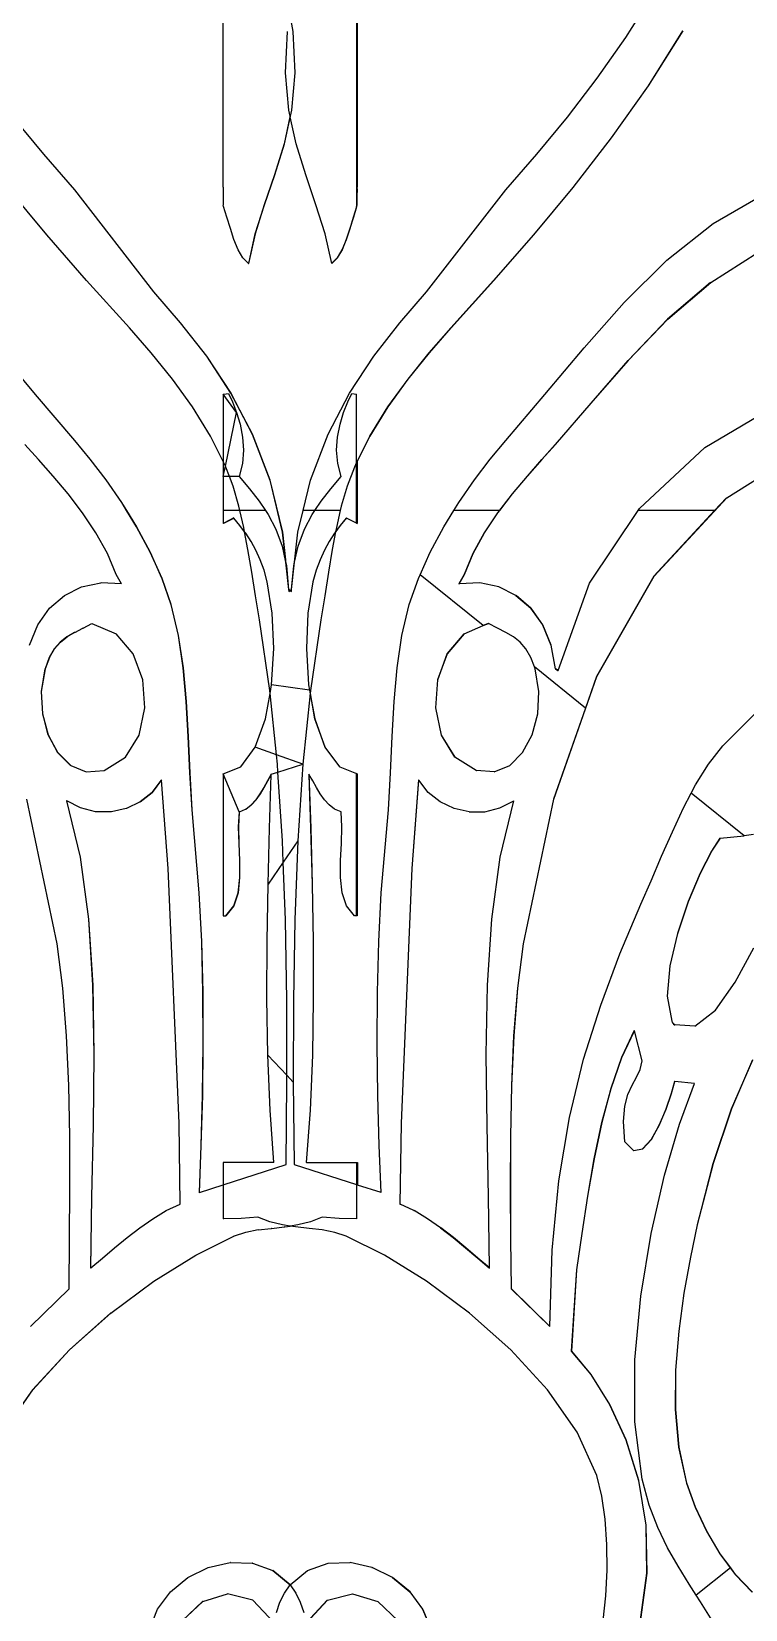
# Model space of a CAD drawing. Header units: inches. Extents: x -2812 to 9774, y -15726 to -746.
# Drawn here: x 3760.97 to 3768.82, y -9109.97 to -9092.61 of the extents above; entities that cross this region are included whole.
import ezdxf

# ---------------------------------------------------------------- set-up
doc = ezdxf.new("R2010")
doc.units = ezdxf.units.IN
doc.header["$LTSCALE"] = 17
doc.header["$MEASUREMENT"] = 0

msp = doc.modelspace()

# ---------------------------------------------------------------- linework, layer by layer
for p, q in [((3763.076, -9094.317), (3763.076, -9091.771)), ((3764.542, -9091.781), (3764.543, -9094.512)), ((3764.551, -9094.317), (3764.551, -9091.771)), ((3767.503, -9092.674), (3767.799, -9092.202)), ((3763.812, -9092.446), (3763.841, -9092.608)), ((3763.76, -9093.064), (3763.783, -9092.608)), ((3763.841, -9092.608), (3763.864, -9093.064)), ((3768.129, -9092.6), (3767.748, -9093.205)), ((3767.751, -9093.205), (3768.131, -9092.6)), ((3767.189, -9093.122), (3767.503, -9092.674)), ((3763.797, -9093.472), (3763.76, -9093.064)), ((3763.864, -9093.064), (3763.827, -9093.472)), ((3766.861, -9093.549), (3767.189, -9093.122)), ((3767.748, -9093.205), (3767.343, -9093.778)), ((3767.346, -9093.778), (3767.751, -9093.205)), ((3767.748, -9093.205), (3767.751, -9093.205)), ((3763.812, -9093.538), (3763.797, -9093.472)), ((3763.827, -9093.472), (3763.812, -9093.538)), ((3760.763, -9093.549), (3761.1, -9093.958)), ((3761.103, -9093.958), (3760.766, -9093.549)), ((3763.812, -9093.538), (3763.746, -9093.842)), ((3763.749, -9093.842), (3763.813, -9093.545)), ((3763.813, -9093.545), (3763.812, -9093.538)), ((3763.878, -9093.842), (3763.813, -9093.545)), ((3766.524, -9093.958), (3766.861, -9093.549)), ((3763.746, -9093.842), (3763.64, -9094.186)), ((3763.643, -9094.186), (3763.749, -9093.842)), ((3763.746, -9093.842), (3763.749, -9093.842)), ((3763.984, -9094.186), (3763.878, -9093.842)), ((3767.343, -9093.778), (3766.92, -9094.323)), ((3766.923, -9094.323), (3767.346, -9093.778)), ((3767.343, -9093.778), (3767.346, -9093.778)), ((3761.103, -9093.958), (3761.1, -9093.958)), ((3761.1, -9093.958), (3761.442, -9094.35)), ((3761.445, -9094.35), (3761.103, -9093.958)), ((3766.182, -9094.35), (3766.524, -9093.958)), ((3763.64, -9094.186), (3763.528, -9094.513)), ((3763.531, -9094.513), (3763.643, -9094.186)), ((3763.64, -9094.186), (3763.643, -9094.186)), ((3764.096, -9094.513), (3763.984, -9094.186)), ((3761.137, -9094.845), (3760.704, -9094.323)), ((3761.442, -9094.35), (3762.311, -9095.47)), ((3761.445, -9094.35), (3761.442, -9094.35)), ((3762.314, -9095.47), (3761.445, -9094.35)), ((3763.077, -9094.32), (3763.076, -9094.317)), ((3763.077, -9094.32), (3763.077, -9094.52)), ((3764.55, -9094.34), (3764.543, -9094.512)), ((3764.55, -9094.32), (3764.551, -9094.317)), ((3764.55, -9094.34), (3764.55, -9094.32)), ((3764.55, -9094.52), (3764.55, -9094.34)), ((3765.313, -9095.47), (3766.182, -9094.35)), ((3766.92, -9094.323), (3766.487, -9094.845)), ((3766.49, -9094.845), (3766.923, -9094.323)), ((3766.92, -9094.323), (3766.923, -9094.323)), ((3763.081, -9094.533), (3763.077, -9094.52)), ((3763.117, -9094.65), (3763.081, -9094.533)), ((3763.528, -9094.513), (3763.427, -9094.834)), ((3763.429, -9094.834), (3763.531, -9094.513)), ((3763.528, -9094.513), (3763.531, -9094.513)), ((3764.197, -9094.834), (3764.096, -9094.513)), ((3764.542, -9094.536), (3764.507, -9094.65)), ((3764.51, -9094.65), (3764.546, -9094.533)), ((3764.542, -9094.536), (3764.543, -9094.533)), ((3764.543, -9094.512), (3764.543, -9094.523)), ((3764.543, -9094.533), (3764.55, -9094.52)), ((3764.543, -9094.523), (3764.543, -9094.533)), ((3764.546, -9094.533), (3764.543, -9094.533)), ((3764.546, -9094.533), (3764.55, -9094.52)), ((3768.463, -9094.719), (3769.026, -9094.392)), ((3763.155, -9094.774), (3763.117, -9094.65)), ((3764.507, -9094.65), (3764.47, -9094.774)), ((3764.472, -9094.774), (3764.51, -9094.65)), ((3764.51, -9094.65), (3764.507, -9094.65)), ((3761.575, -9095.346), (3761.137, -9094.845)), ((3763.195, -9094.896), (3763.155, -9094.774)), ((3763.427, -9094.834), (3763.355, -9095.159)), ((3763.358, -9095.159), (3763.429, -9094.834)), ((3763.427, -9094.834), (3763.429, -9094.834)), ((3764.269, -9095.159), (3764.197, -9094.834)), ((3764.47, -9094.774), (3764.429, -9094.896)), ((3764.432, -9094.896), (3764.472, -9094.774)), ((3764.472, -9094.774), (3764.47, -9094.774)), ((3766.487, -9094.845), (3766.049, -9095.346)), ((3766.052, -9095.346), (3766.49, -9094.845)), ((3766.487, -9094.845), (3766.49, -9094.845)), ((3767.954, -9095.125), (3768.463, -9094.719)), ((3763.241, -9095.008), (3763.195, -9094.896)), ((3763.294, -9095.098), (3763.241, -9095.008)), ((3764.383, -9095.008), (3764.33, -9095.098)), ((3764.333, -9095.098), (3764.386, -9095.008)), ((3764.429, -9094.896), (3764.383, -9095.008)), ((3764.386, -9095.008), (3764.383, -9095.008)), ((3764.386, -9095.008), (3764.432, -9094.896)), ((3764.432, -9094.896), (3764.429, -9094.896)), ((3768.436, -9095.368), (3768.952, -9095.04)), ((3763.355, -9095.159), (3763.294, -9095.098)), ((3763.355, -9095.159), (3763.358, -9095.159)), ((3764.272, -9095.157), (3764.269, -9095.159)), ((3764.272, -9095.159), (3764.269, -9095.159)), ((3764.272, -9095.159), (3764.333, -9095.098)), ((3764.33, -9095.098), (3764.272, -9095.157)), ((3764.272, -9095.157), (3764.272, -9095.159)), ((3764.333, -9095.098), (3764.33, -9095.098)), ((3767.486, -9095.588), (3767.954, -9095.125)), ((3762.045, -9095.868), (3761.575, -9095.346)), ((3766.049, -9095.346), (3765.579, -9095.868)), ((3765.582, -9095.868), (3766.052, -9095.346)), ((3766.049, -9095.346), (3766.052, -9095.346)), ((3768.433, -9095.368), (3767.962, -9095.774)), ((3767.965, -9095.774), (3768.436, -9095.368)), ((3768.433, -9095.368), (3768.436, -9095.368)), ((3762.314, -9095.47), (3762.311, -9095.47)), ((3762.311, -9095.47), (3762.605, -9095.813)), ((3762.608, -9095.813), (3762.314, -9095.47)), ((3765.019, -9095.813), (3765.313, -9095.47)), ((3767.043, -9096.088), (3767.486, -9095.588)), ((3762.285, -9096.144), (3762.045, -9095.868)), ((3762.608, -9095.813), (3762.605, -9095.813)), ((3762.605, -9095.813), (3762.892, -9096.181)), ((3762.895, -9096.181), (3762.608, -9095.813)), ((3764.732, -9096.181), (3765.019, -9095.813)), ((3765.579, -9095.868), (3765.339, -9096.144)), ((3765.342, -9096.144), (3765.582, -9095.868)), ((3765.579, -9095.868), (3765.582, -9095.868)), ((3767.962, -9095.774), (3767.527, -9096.227)), ((3767.53, -9096.227), (3767.965, -9095.774)), ((3767.962, -9095.774), (3767.965, -9095.774)), ((3760.581, -9096.088), (3761.011, -9096.601)), ((3761.013, -9096.601), (3760.584, -9096.088)), ((3766.613, -9096.601), (3767.043, -9096.088)), ((3762.519, -9096.434), (3762.285, -9096.144)), ((3762.892, -9096.181), (3763.159, -9096.585)), ((3762.895, -9096.181), (3762.892, -9096.181)), ((3763.162, -9096.585), (3762.895, -9096.181)), ((3764.465, -9096.585), (3764.732, -9096.181)), ((3765.339, -9096.144), (3765.105, -9096.434)), ((3765.108, -9096.434), (3765.342, -9096.144)), ((3765.339, -9096.144), (3765.342, -9096.144)), ((3767.527, -9096.227), (3767.119, -9096.697)), ((3767.122, -9096.697), (3767.53, -9096.227)), ((3767.527, -9096.227), (3767.53, -9096.227)), ((3762.739, -9096.738), (3762.519, -9096.434)), ((3765.105, -9096.434), (3764.885, -9096.738)), ((3764.888, -9096.738), (3765.108, -9096.434)), ((3765.105, -9096.434), (3765.108, -9096.434)), ((3761.011, -9096.601), (3761.442, -9097.108)), ((3761.013, -9096.601), (3761.011, -9096.601)), ((3761.445, -9097.108), (3761.013, -9096.601)), ((3763.224, -9096.798), (3763.077, -9096.599)), ((3763.077, -9096.599), (3763.077, -9097.34)), ((3763.077, -9096.599), (3763.082, -9096.599)), ((3763.082, -9096.599), (3763.134, -9096.59)), ((3763.134, -9096.59), (3763.18, -9096.683)), ((3763.162, -9096.585), (3763.159, -9096.585)), ((3763.159, -9096.585), (3763.395, -9097.036)), ((3763.398, -9097.036), (3763.162, -9096.585)), ((3764.229, -9097.036), (3764.465, -9096.585)), ((3764.445, -9096.683), (3764.49, -9096.59)), ((3764.49, -9096.59), (3764.542, -9096.599)), ((3764.542, -9097.351), (3764.542, -9096.599)), ((3766.182, -9097.108), (3766.613, -9096.601)), ((3762.937, -9097.059), (3762.739, -9096.738)), ((3763.101, -9097.388), (3763.224, -9096.798)), ((3763.18, -9096.683), (3763.224, -9096.798)), ((3763.224, -9096.798), (3763.263, -9096.928)), ((3764.361, -9096.928), (3764.4, -9096.798)), ((3764.4, -9096.798), (3764.445, -9096.683)), ((3764.885, -9096.738), (3764.687, -9097.059)), ((3764.69, -9097.059), (3764.888, -9096.738)), ((3764.885, -9096.738), (3764.888, -9096.738)), ((3767.119, -9096.697), (3766.727, -9097.15)), ((3766.73, -9097.15), (3767.122, -9096.697)), ((3767.119, -9096.697), (3767.122, -9096.697)), ((3768.371, -9097.184), (3769.221, -9096.682)), ((3763.263, -9096.928), (3763.29, -9097.069)), ((3764.334, -9097.069), (3764.361, -9096.928)), ((3761.442, -9097.108), (3761.611, -9097.311)), ((3761.445, -9097.108), (3761.442, -9097.108)), ((3761.614, -9097.311), (3761.445, -9097.108)), ((3763.077, -9097.34), (3762.937, -9097.059)), ((3763.29, -9097.069), (3763.301, -9097.215)), ((3763.398, -9097.036), (3763.395, -9097.036)), ((3763.395, -9097.036), (3763.588, -9097.543)), ((3763.591, -9097.543), (3763.398, -9097.036)), ((3764.036, -9097.543), (3764.229, -9097.036)), ((3764.323, -9097.215), (3764.334, -9097.069)), ((3764.55, -9097.34), (3764.69, -9097.059)), ((3764.687, -9097.059), (3764.55, -9097.334)), ((3764.687, -9097.059), (3764.69, -9097.059)), ((3766.013, -9097.311), (3766.182, -9097.108)), ((3768.612, -9097.737), (3769.589, -9097.121)), ((3761.046, -9097.316), (3760.897, -9097.15)), ((3761.206, -9097.498), (3761.046, -9097.316)), ((3761.611, -9097.311), (3761.785, -9097.539)), ((3761.614, -9097.311), (3761.611, -9097.311)), ((3761.788, -9097.539), (3761.614, -9097.311)), ((3763.301, -9097.215), (3763.289, -9097.362)), ((3764.335, -9097.362), (3764.323, -9097.215)), ((3765.839, -9097.539), (3766.013, -9097.311)), ((3766.578, -9097.316), (3766.418, -9097.498)), ((3766.42, -9097.498), (3766.581, -9097.316)), ((3766.727, -9097.15), (3766.578, -9097.316)), ((3766.578, -9097.316), (3766.581, -9097.316)), ((3766.581, -9097.316), (3766.73, -9097.15)), ((3766.727, -9097.15), (3766.73, -9097.15)), ((3767.654, -9097.854), (3768.371, -9097.184)), ((3763.077, -9097.34), (3763.077, -9097.503)), ((3763.101, -9097.388), (3763.077, -9097.34)), ((3763.077, -9097.503), (3763.101, -9097.388)), ((3763.106, -9097.399), (3763.101, -9097.388)), ((3763.145, -9097.503), (3763.106, -9097.399)), ((3763.289, -9097.362), (3763.252, -9097.503)), ((3764.372, -9097.503), (3764.335, -9097.362)), ((3764.518, -9097.399), (3764.439, -9097.608)), ((3764.542, -9097.351), (3764.518, -9097.399)), ((3764.55, -9097.334), (3764.542, -9097.351)), ((3764.542, -9097.357), (3764.55, -9097.34)), ((3764.542, -9097.357), (3764.542, -9097.351)), ((3764.542, -9097.462), (3764.542, -9097.357)), ((3764.55, -9097.503), (3764.542, -9097.462)), ((3764.542, -9097.503), (3764.542, -9097.462)), ((3764.55, -9097.334), (3764.55, -9097.34)), ((3764.55, -9097.34), (3764.55, -9097.503)), ((3761.371, -9097.695), (3761.206, -9097.498)), ((3761.785, -9097.539), (3761.958, -9097.79)), ((3761.788, -9097.539), (3761.785, -9097.539)), ((3761.961, -9097.79), (3761.788, -9097.539)), ((3763.077, -9097.503), (3763.077, -9097.878)), ((3763.145, -9097.503), (3763.077, -9097.503)), ((3763.252, -9097.503), (3763.145, -9097.503)), ((3763.185, -9097.608), (3763.145, -9097.503)), ((3763.25, -9097.83), (3763.185, -9097.608)), ((3763.252, -9097.503), (3763.364, -9097.639)), ((3763.364, -9097.639), (3763.47, -9097.775)), ((3763.591, -9097.543), (3763.588, -9097.543)), ((3763.588, -9097.543), (3763.727, -9098.117)), ((3763.729, -9098.117), (3763.591, -9097.543)), ((3763.955, -9097.878), (3764.036, -9097.543)), ((3764.154, -9097.775), (3764.26, -9097.639)), ((3764.26, -9097.639), (3764.372, -9097.503)), ((3764.439, -9097.608), (3764.374, -9097.83)), ((3764.542, -9097.503), (3764.55, -9097.503)), ((3764.542, -9097.878), (3764.542, -9097.503)), ((3764.55, -9097.503), (3764.55, -9097.878)), ((3765.666, -9097.79), (3765.839, -9097.539)), ((3766.418, -9097.498), (3766.253, -9097.695)), ((3766.256, -9097.695), (3766.42, -9097.498)), ((3766.418, -9097.498), (3766.42, -9097.498)), ((3761.531, -9097.904), (3761.371, -9097.695)), ((3761.961, -9097.79), (3761.958, -9097.79)), ((3761.958, -9097.79), (3762.012, -9097.878)), ((3762.015, -9097.878), (3761.961, -9097.79)), ((3763.261, -9097.878), (3763.25, -9097.83)), ((3763.47, -9097.775), (3763.54, -9097.878)), ((3764.084, -9097.878), (3764.154, -9097.775)), ((3764.374, -9097.83), (3764.363, -9097.878)), ((3765.612, -9097.878), (3765.666, -9097.79)), ((3766.096, -9097.904), (3766.256, -9097.695)), ((3766.253, -9097.695), (3766.113, -9097.878)), ((3766.253, -9097.695), (3766.256, -9097.695)), ((3767.814, -9098.599), (3768.612, -9097.737)), ((3768.609, -9097.737), (3768.479, -9097.878)), ((3768.609, -9097.737), (3768.612, -9097.737)), ((3761.678, -9098.123), (3761.531, -9097.904)), ((3762.012, -9097.878), (3762.015, -9097.878)), ((3762.012, -9097.878), (3762.122, -9098.057)), ((3762.125, -9098.057), (3762.015, -9097.878)), ((3763.077, -9097.878), (3763.077, -9098.021)), ((3763.261, -9097.878), (3763.077, -9097.878)), ((3763.193, -9097.959), (3763.085, -9098.018)), ((3763.085, -9098.018), (3763.194, -9097.96)), ((3763.194, -9097.96), (3763.193, -9097.959)), ((3763.261, -9098.043), (3763.194, -9097.96)), ((3763.54, -9097.878), (3763.261, -9097.878)), ((3763.303, -9098.063), (3763.261, -9097.878)), ((3763.54, -9097.878), (3763.569, -9097.921)), ((3763.569, -9097.921), (3763.654, -9098.082)), ((3763.897, -9098.117), (3763.955, -9097.878)), ((3764.084, -9097.878), (3763.955, -9097.878)), ((3763.97, -9098.082), (3764.055, -9097.921)), ((3764.055, -9097.921), (3764.084, -9097.878)), ((3764.363, -9097.878), (3764.084, -9097.878)), ((3764.363, -9097.878), (3764.321, -9098.063)), ((3764.431, -9097.959), (3764.363, -9098.043)), ((3764.366, -9098.043), (3764.433, -9097.96)), ((3764.433, -9097.96), (3764.431, -9097.959)), ((3764.542, -9098.018), (3764.433, -9097.96)), ((3764.542, -9097.878), (3764.55, -9097.878)), ((3764.542, -9098.016), (3764.542, -9097.878)), ((3764.55, -9097.878), (3764.55, -9098.021)), ((3765.502, -9098.057), (3765.612, -9097.878)), ((3766.113, -9097.878), (3765.612, -9097.878)), ((3766.093, -9097.904), (3765.946, -9098.123)), ((3765.949, -9098.123), (3766.096, -9097.904)), ((3766.113, -9097.878), (3766.093, -9097.904)), ((3766.093, -9097.904), (3766.096, -9097.904)), ((3767.104, -9098.678), (3767.639, -9097.878)), ((3767.639, -9097.878), (3767.654, -9097.854)), ((3768.479, -9097.878), (3767.639, -9097.878)), ((3768.479, -9097.878), (3767.812, -9098.599)), ((3761.803, -9098.349), (3761.678, -9098.123)), ((3762.122, -9098.057), (3762.272, -9098.337)), ((3762.125, -9098.057), (3762.122, -9098.057)), ((3762.275, -9098.337), (3762.125, -9098.057)), ((3763.085, -9098.018), (3763.077, -9098.021)), ((3763.085, -9098.018), (3763.085, -9098.016)), ((3763.312, -9098.113), (3763.261, -9098.043)), ((3763.312, -9098.113), (3763.303, -9098.063)), ((3763.324, -9098.128), (3763.312, -9098.113)), ((3763.349, -9098.306), (3763.312, -9098.113)), ((3763.382, -9098.218), (3763.324, -9098.128)), ((3763.654, -9098.082), (3763.723, -9098.268)), ((3763.729, -9098.117), (3763.727, -9098.117)), ((3763.727, -9098.117), (3763.76, -9098.421)), ((3763.766, -9098.446), (3763.729, -9098.117)), ((3763.861, -9098.446), (3763.897, -9098.117)), ((3763.901, -9098.268), (3763.97, -9098.082)), ((3764.3, -9098.128), (3764.242, -9098.218)), ((3764.312, -9098.113), (3764.275, -9098.306)), ((3764.278, -9098.306), (3764.314, -9098.113)), ((3764.312, -9098.113), (3764.3, -9098.128)), ((3764.321, -9098.063), (3764.312, -9098.113)), ((3764.315, -9098.107), (3764.312, -9098.113)), ((3764.314, -9098.113), (3764.366, -9098.043)), ((3764.314, -9098.113), (3764.315, -9098.107)), ((3764.363, -9098.043), (3764.315, -9098.107)), ((3764.366, -9098.043), (3764.363, -9098.043)), ((3764.542, -9098.016), (3764.55, -9098.021)), ((3764.542, -9098.018), (3764.542, -9098.016)), ((3764.542, -9098.018), (3764.55, -9098.021)), ((3765.352, -9098.337), (3765.502, -9098.057)), ((3765.946, -9098.123), (3765.821, -9098.349)), ((3765.824, -9098.349), (3765.949, -9098.123)), ((3765.946, -9098.123), (3765.949, -9098.123)), ((3761.899, -9098.581), (3761.803, -9098.349)), ((3762.275, -9098.337), (3762.272, -9098.337)), ((3762.272, -9098.337), (3762.384, -9098.586)), ((3762.386, -9098.585), (3762.275, -9098.337)), ((3763.39, -9098.557), (3763.349, -9098.306)), ((3763.435, -9098.314), (3763.382, -9098.218)), ((3763.483, -9098.419), (3763.435, -9098.314)), ((3763.723, -9098.268), (3763.763, -9098.446)), ((3763.861, -9098.446), (3763.901, -9098.268)), ((3764.189, -9098.314), (3764.141, -9098.419)), ((3764.242, -9098.218), (3764.189, -9098.314)), ((3764.275, -9098.306), (3764.234, -9098.557)), ((3764.237, -9098.557), (3764.278, -9098.306)), ((3764.275, -9098.306), (3764.278, -9098.306)), ((3765.241, -9098.585), (3765.352, -9098.337)), ((3765.821, -9098.349), (3765.726, -9098.581)), ((3765.728, -9098.581), (3765.824, -9098.349)), ((3765.821, -9098.349), (3765.824, -9098.349)), ((3763.525, -9098.534), (3763.483, -9098.419)), ((3763.766, -9098.446), (3763.76, -9098.421)), ((3763.76, -9098.421), (3763.763, -9098.446)), ((3763.763, -9098.446), (3763.768, -9098.472)), ((3763.763, -9098.446), (3763.796, -9098.747)), ((3763.775, -9098.487), (3763.766, -9098.446)), ((3763.768, -9098.472), (3763.766, -9098.446)), ((3763.768, -9098.472), (3763.772, -9098.487)), ((3763.772, -9098.487), (3763.775, -9098.487)), ((3763.772, -9098.487), (3763.796, -9098.747)), ((3763.799, -9098.747), (3763.775, -9098.487)), ((3763.828, -9098.747), (3763.861, -9098.446)), ((3763.828, -9098.747), (3763.852, -9098.487)), ((3763.852, -9098.487), (3763.861, -9098.446)), ((3764.141, -9098.419), (3764.099, -9098.534)), ((3761.519, -9098.719), (3761.73, -9098.675)), ((3761.733, -9098.675), (3761.73, -9098.675)), ((3761.957, -9098.685), (3761.733, -9098.675)), ((3761.957, -9098.685), (3761.899, -9098.581)), ((3762.384, -9098.586), (3762.386, -9098.585)), ((3762.384, -9098.586), (3762.401, -9098.624)), ((3762.404, -9098.624), (3762.386, -9098.585)), ((3762.401, -9098.624), (3762.502, -9098.913)), ((3762.404, -9098.624), (3762.401, -9098.624)), ((3762.505, -9098.913), (3762.404, -9098.624)), ((3763.43, -9098.815), (3763.39, -9098.557)), ((3763.561, -9098.664), (3763.525, -9098.534)), ((3763.616, -9099.007), (3763.561, -9098.664)), ((3764.063, -9098.664), (3764.008, -9099.007)), ((3764.099, -9098.534), (3764.063, -9098.664)), ((3764.234, -9098.557), (3764.194, -9098.815)), ((3764.196, -9098.815), (3764.237, -9098.557)), ((3764.234, -9098.557), (3764.237, -9098.557)), ((3765.122, -9098.913), (3765.223, -9098.624)), ((3765.223, -9098.624), (3765.241, -9098.585)), ((3765.935, -9099.144), (3765.241, -9098.585)), ((3765.726, -9098.581), (3765.667, -9098.685)), ((3765.667, -9098.685), (3765.67, -9098.684)), ((3765.67, -9098.684), (3765.728, -9098.581)), ((3765.897, -9098.675), (3765.67, -9098.684)), ((3765.726, -9098.581), (3765.728, -9098.581)), ((3766.105, -9098.719), (3765.897, -9098.675)), ((3766.757, -9099.637), (3767.104, -9098.678)), ((3767.812, -9098.599), (3767.182, -9099.705)), ((3767.185, -9099.705), (3767.814, -9098.599)), ((3767.812, -9098.599), (3767.814, -9098.599)), ((3761.167, -9098.952), (3761.33, -9098.812)), ((3761.33, -9098.812), (3761.519, -9098.719)), ((3763.474, -9099.079), (3763.43, -9098.815)), ((3763.796, -9098.747), (3763.799, -9098.747)), ((3763.796, -9098.747), (3763.798, -9098.768)), ((3763.798, -9098.768), (3763.813, -9098.757)), ((3763.813, -9098.757), (3763.799, -9098.747)), ((3763.799, -9098.749), (3763.799, -9098.747)), ((3763.813, -9098.757), (3763.828, -9098.747)), ((3763.813, -9098.757), (3763.826, -9098.768)), ((3763.826, -9098.768), (3763.828, -9098.747)), ((3764.194, -9098.815), (3764.15, -9099.079)), ((3764.153, -9099.079), (3764.196, -9098.815)), ((3764.194, -9098.815), (3764.196, -9098.815)), ((3766.105, -9098.719), (3766.108, -9098.719)), ((3766.294, -9098.812), (3766.108, -9098.719)), ((3766.294, -9098.812), (3766.297, -9098.812)), ((3766.294, -9098.812), (3766.457, -9098.952)), ((3766.46, -9098.952), (3766.297, -9098.812)), ((3761.038, -9099.135), (3761.167, -9098.952)), ((3762.502, -9098.913), (3762.583, -9099.251)), ((3762.505, -9098.913), (3762.502, -9098.913)), ((3762.586, -9099.251), (3762.505, -9098.913)), ((3763.633, -9099.396), (3763.616, -9099.007)), ((3764.008, -9099.007), (3763.991, -9099.396)), ((3765.041, -9099.251), (3765.122, -9098.913)), ((3766.457, -9098.952), (3766.586, -9099.135)), ((3766.457, -9098.952), (3766.46, -9098.952)), ((3766.589, -9099.135), (3766.46, -9098.952)), ((3760.946, -9099.358), (3761.038, -9099.135)), ((3761.441, -9099.219), (3761.361, -9099.267)), ((3761.444, -9099.219), (3761.441, -9099.219)), ((3761.444, -9099.219), (3761.533, -9099.172)), ((3761.536, -9099.172), (3761.533, -9099.172)), ((3761.536, -9099.172), (3761.633, -9099.12)), ((3761.633, -9099.12), (3761.9, -9099.233)), ((3763.589, -9099.856), (3763.474, -9099.079)), ((3764.15, -9099.079), (3764.035, -9099.856)), ((3764.038, -9099.856), (3764.153, -9099.079)), ((3764.15, -9099.079), (3764.153, -9099.079)), ((3765.727, -9099.233), (3765.935, -9099.144)), ((3765.991, -9099.12), (3765.935, -9099.144)), ((3765.935, -9099.144), (3765.992, -9099.121)), ((3765.992, -9099.121), (3765.991, -9099.12)), ((3766.091, -9099.172), (3765.992, -9099.121)), ((3766.183, -9099.219), (3766.091, -9099.172)), ((3766.266, -9099.267), (3766.183, -9099.219)), ((3766.586, -9099.135), (3766.678, -9099.358)), ((3766.586, -9099.135), (3766.589, -9099.135)), ((3766.681, -9099.358), (3766.589, -9099.135)), ((3761.219, -9099.398), (3761.164, -9099.493)), ((3761.167, -9099.493), (3761.222, -9099.398)), ((3761.284, -9099.325), (3761.219, -9099.398)), ((3761.222, -9099.398), (3761.219, -9099.398)), ((3761.222, -9099.398), (3761.287, -9099.325)), ((3761.358, -9099.267), (3761.284, -9099.325)), ((3761.287, -9099.325), (3761.284, -9099.325)), ((3761.287, -9099.325), (3761.361, -9099.267)), ((3761.361, -9099.267), (3761.358, -9099.267)), ((3762.087, -9099.453), (3761.9, -9099.233)), ((3762.583, -9099.251), (3762.635, -9099.607)), ((3762.586, -9099.251), (3762.583, -9099.251)), ((3762.638, -9099.607), (3762.586, -9099.251)), ((3763.609, -9099.796), (3763.633, -9099.396)), ((3763.991, -9099.396), (3764.015, -9099.796)), ((3764.989, -9099.607), (3765.041, -9099.251)), ((3765.724, -9099.233), (3765.537, -9099.453)), ((3765.54, -9099.453), (3765.727, -9099.233)), ((3765.727, -9099.233), (3765.724, -9099.233)), ((3766.34, -9099.325), (3766.266, -9099.267)), ((3766.405, -9099.398), (3766.34, -9099.325)), ((3766.46, -9099.493), (3766.405, -9099.398)), ((3766.678, -9099.358), (3766.681, -9099.358)), ((3766.678, -9099.358), (3766.727, -9099.618)), ((3766.73, -9099.618), (3766.681, -9099.358)), ((3761.164, -9099.493), (3761.118, -9099.618)), ((3761.167, -9099.493), (3761.121, -9099.618)), ((3761.167, -9099.493), (3761.164, -9099.493)), ((3762.192, -9099.739), (3762.087, -9099.453)), ((3765.537, -9099.453), (3765.432, -9099.739)), ((3765.435, -9099.739), (3765.54, -9099.453)), ((3765.537, -9099.453), (3765.54, -9099.453)), ((3766.499, -9099.599), (3766.46, -9099.493)), ((3761.118, -9099.618), (3761.076, -9099.868)), ((3761.079, -9099.868), (3761.121, -9099.618)), ((3761.121, -9099.618), (3761.118, -9099.618)), ((3762.214, -9100.05), (3762.192, -9099.739)), ((3762.635, -9099.607), (3762.669, -9099.979)), ((3762.638, -9099.607), (3762.635, -9099.607)), ((3762.671, -9099.979), (3762.638, -9099.607)), ((3764.955, -9099.979), (3764.989, -9099.607)), ((3765.432, -9099.739), (3765.41, -9100.05)), ((3765.413, -9100.05), (3765.435, -9099.739)), ((3765.432, -9099.739), (3765.435, -9099.739)), ((3767.06, -9100.051), (3766.499, -9099.599)), ((3766.506, -9099.618), (3766.499, -9099.599)), ((3766.548, -9099.868), (3766.506, -9099.618)), ((3766.71, -9101.055), (3767.185, -9099.705)), ((3766.727, -9099.618), (3766.73, -9099.618)), ((3766.757, -9099.637), (3766.73, -9099.618)), ((3766.73, -9099.618), (3766.756, -9099.639)), ((3766.756, -9099.639), (3766.757, -9099.637)), ((3767.182, -9099.705), (3767.06, -9100.051)), ((3767.182, -9099.705), (3767.185, -9099.705)), ((3761.076, -9099.868), (3761.089, -9100.116)), ((3761.079, -9099.868), (3761.076, -9099.868)), ((3761.092, -9100.116), (3761.079, -9099.868)), ((3763.542, -9100.17), (3763.592, -9099.889)), ((3763.592, -9099.889), (3763.589, -9099.856)), ((3763.592, -9099.889), (3763.609, -9099.796)), ((3763.661, -9100.565), (3763.592, -9099.889)), ((3764.026, -9099.855), (3763.609, -9099.796)), ((3764.032, -9099.889), (3763.952, -9100.669)), ((3764.015, -9099.796), (3764.026, -9099.855)), ((3764.035, -9099.856), (3764.026, -9099.855)), ((3764.026, -9099.855), (3764.032, -9099.889)), ((3764.033, -9099.879), (3764.032, -9099.889)), ((3764.032, -9099.889), (3764.034, -9099.899)), ((3764.035, -9099.856), (3764.033, -9099.879)), ((3764.035, -9099.889), (3764.033, -9099.879)), ((3764.034, -9099.899), (3764.035, -9099.889)), ((3764.034, -9099.899), (3764.082, -9100.17)), ((3764.035, -9099.856), (3764.038, -9099.856)), ((3764.035, -9099.889), (3764.038, -9099.856)), ((3764.085, -9100.17), (3764.035, -9099.889)), ((3766.535, -9100.116), (3766.548, -9099.868)), ((3762.151, -9100.348), (3762.214, -9100.05)), ((3762.669, -9099.979), (3762.69, -9100.365)), ((3762.671, -9099.979), (3762.669, -9099.979)), ((3762.693, -9100.365), (3762.671, -9099.979)), ((3764.934, -9100.365), (3764.955, -9099.979)), ((3765.41, -9100.05), (3765.413, -9100.05)), ((3765.41, -9100.05), (3765.473, -9100.348)), ((3765.476, -9100.348), (3765.413, -9100.05)), ((3767.06, -9100.051), (3766.707, -9101.055)), ((3768.568, -9100.468), (3768.95, -9100.084)), ((3761.092, -9100.116), (3761.089, -9100.116)), ((3761.089, -9100.116), (3761.151, -9100.346)), ((3761.154, -9100.346), (3761.092, -9100.116)), ((3763.429, -9100.482), (3763.542, -9100.17)), ((3764.085, -9100.17), (3764.082, -9100.17)), ((3764.082, -9100.17), (3764.195, -9100.482)), ((3764.197, -9100.482), (3764.085, -9100.17)), ((3766.473, -9100.346), (3766.535, -9100.116)), ((3761.151, -9100.346), (3761.256, -9100.54)), ((3761.154, -9100.346), (3761.151, -9100.346)), ((3761.259, -9100.54), (3761.154, -9100.346)), ((3762.002, -9100.59), (3762.151, -9100.348)), ((3762.69, -9100.365), (3762.708, -9100.763)), ((3762.693, -9100.365), (3762.69, -9100.365)), ((3762.711, -9100.763), (3762.693, -9100.365)), ((3764.916, -9100.763), (3764.934, -9100.365)), ((3765.473, -9100.348), (3765.476, -9100.348)), ((3765.473, -9100.348), (3765.622, -9100.59)), ((3765.624, -9100.59), (3765.476, -9100.348)), ((3766.368, -9100.54), (3766.473, -9100.346)), ((3761.259, -9100.54), (3761.256, -9100.54)), ((3761.256, -9100.54), (3761.397, -9100.681)), ((3761.4, -9100.681), (3761.259, -9100.54)), ((3761.766, -9100.738), (3762.002, -9100.59)), ((3763.27, -9100.697), (3763.429, -9100.482)), ((3763.661, -9100.565), (3763.429, -9100.482)), ((3763.952, -9100.669), (3763.661, -9100.565)), ((3763.672, -9100.669), (3763.661, -9100.565)), ((3764.197, -9100.482), (3764.195, -9100.482)), ((3764.195, -9100.482), (3764.354, -9100.697)), ((3764.357, -9100.697), (3764.197, -9100.482)), ((3765.622, -9100.59), (3765.624, -9100.59)), ((3765.858, -9100.738), (3765.624, -9100.59)), ((3766.227, -9100.681), (3766.368, -9100.54)), ((3768.413, -9100.668), (3768.568, -9100.468)), ((3761.4, -9100.681), (3761.397, -9100.681)), ((3761.4, -9100.681), (3761.569, -9100.753)), ((3761.569, -9100.753), (3761.766, -9100.738)), ((3762.708, -9100.763), (3762.731, -9101.171)), ((3762.711, -9100.763), (3762.708, -9100.763)), ((3762.734, -9101.171), (3762.711, -9100.763)), ((3763.077, -9100.773), (3763.27, -9100.697)), ((3763.077, -9100.773), (3763.077, -9102.336)), ((3763.252, -9101.194), (3763.077, -9100.773)), ((3763.605, -9100.779), (3763.563, -9100.852)), ((3763.566, -9100.852), (3763.605, -9100.784)), ((3763.585, -9101.374), (3763.605, -9100.784)), ((3763.605, -9100.779), (3763.678, -9100.756)), ((3763.605, -9100.784), (3763.605, -9100.779)), ((3763.678, -9100.756), (3763.672, -9100.669)), ((3763.678, -9100.756), (3763.952, -9100.669)), ((3763.728, -9101.512), (3763.678, -9100.756)), ((3763.952, -9100.669), (3763.896, -9101.512)), ((3764.019, -9100.779), (3764.039, -9101.374)), ((3764.022, -9100.784), (3764.019, -9100.779)), ((3764.041, -9101.374), (3764.022, -9100.784)), ((3764.061, -9100.852), (3764.022, -9100.784)), ((3764.357, -9100.697), (3764.354, -9100.697)), ((3764.357, -9100.697), (3764.542, -9100.771)), ((3764.55, -9100.773), (3764.542, -9100.771)), ((3764.542, -9100.793), (3764.542, -9100.771)), ((3764.542, -9100.793), (3764.55, -9100.773)), ((3764.55, -9100.773), (3764.55, -9102.336)), ((3764.893, -9101.171), (3764.916, -9100.763)), ((3765.858, -9100.738), (3765.861, -9100.738)), ((3766.055, -9100.753), (3765.861, -9100.738)), ((3766.055, -9100.753), (3766.227, -9100.681)), ((3768.27, -9100.897), (3768.413, -9100.668)), ((3762.399, -9100.841), (3762.295, -9100.979)), ((3762.297, -9100.979), (3762.399, -9100.845)), ((3762.399, -9100.845), (3762.399, -9100.841)), ((3762.473, -9101.816), (3762.399, -9100.845)), ((3763.523, -9100.925), (3763.481, -9100.996)), ((3763.484, -9100.996), (3763.525, -9100.925)), ((3763.563, -9100.852), (3763.523, -9100.925)), ((3763.523, -9100.925), (3763.525, -9100.925)), ((3763.525, -9100.925), (3763.566, -9100.852)), ((3763.566, -9100.852), (3763.563, -9100.852)), ((3764.101, -9100.925), (3764.061, -9100.852)), ((3764.143, -9100.996), (3764.101, -9100.925)), ((3764.542, -9102.336), (3764.542, -9100.793)), ((3765.225, -9100.841), (3765.151, -9101.816)), ((3765.154, -9101.816), (3765.227, -9100.845)), ((3765.227, -9100.845), (3765.225, -9100.841)), ((3765.329, -9100.979), (3765.227, -9100.845)), ((3768.222, -9100.988), (3768.27, -9100.897)), ((3761.251, -9102.646), (3760.917, -9101.055)), ((3761.354, -9101.07), (3761.504, -9101.693)), ((3761.357, -9101.071), (3761.354, -9101.07)), ((3761.507, -9101.693), (3761.357, -9101.071)), ((3761.508, -9101.15), (3761.357, -9101.071)), ((3762.162, -9101.084), (3762.012, -9101.156)), ((3762.295, -9100.979), (3762.162, -9101.084)), ((3762.165, -9101.084), (3762.162, -9101.084)), ((3762.165, -9101.084), (3762.297, -9100.979)), ((3762.297, -9100.979), (3762.295, -9100.979)), ((3763.326, -9101.163), (3763.384, -9101.117)), ((3763.435, -9101.061), (3763.384, -9101.117)), ((3763.384, -9101.117), (3763.386, -9101.117)), ((3763.386, -9101.117), (3763.438, -9101.061)), ((3763.481, -9100.996), (3763.435, -9101.061)), ((3763.435, -9101.061), (3763.438, -9101.061)), ((3763.438, -9101.061), (3763.484, -9100.996)), ((3763.481, -9100.996), (3763.484, -9100.996)), ((3764.189, -9101.061), (3764.143, -9100.996)), ((3764.24, -9101.117), (3764.189, -9101.061)), ((3764.301, -9101.163), (3764.24, -9101.117)), ((3765.462, -9101.084), (3765.329, -9100.979)), ((3765.615, -9101.156), (3765.462, -9101.084)), ((3766.118, -9101.15), (3766.27, -9101.071)), ((3766.12, -9101.693), (3766.27, -9101.071)), ((3766.27, -9101.071), (3766.27, -9101.07)), ((3766.707, -9101.055), (3766.373, -9102.646)), ((3766.376, -9102.646), (3766.71, -9101.055)), ((3766.707, -9101.055), (3766.71, -9101.055)), ((3768.138, -9101.147), (3768.222, -9100.988)), ((3768.802, -9101.455), (3768.222, -9100.988)), ((3761.674, -9101.191), (3761.508, -9101.15)), ((3761.844, -9101.192), (3761.674, -9101.191)), ((3761.847, -9101.192), (3761.844, -9101.192)), ((3762.009, -9101.156), (3761.847, -9101.192)), ((3762.012, -9101.156), (3762.009, -9101.156)), ((3762.731, -9101.171), (3762.81, -9102.084)), ((3762.734, -9101.171), (3762.731, -9101.171)), ((3762.812, -9102.084), (3762.734, -9101.171)), ((3763.252, -9101.194), (3763.243, -9101.358)), ((3763.246, -9101.358), (3763.254, -9101.194)), ((3763.252, -9101.194), (3763.254, -9101.194)), ((3763.254, -9101.194), (3763.323, -9101.163)), ((3763.323, -9101.163), (3763.326, -9101.163)), ((3764.372, -9101.194), (3764.301, -9101.163)), ((3764.381, -9101.358), (3764.372, -9101.194)), ((3764.814, -9102.084), (3764.893, -9101.171)), ((3765.78, -9101.192), (3765.615, -9101.156)), ((3765.78, -9101.192), (3765.783, -9101.192)), ((3765.783, -9101.192), (3765.95, -9101.191)), ((3765.95, -9101.191), (3765.952, -9101.191)), ((3765.952, -9101.191), (3766.116, -9101.15)), ((3766.116, -9101.15), (3766.118, -9101.15)), ((3768.014, -9101.412), (3768.138, -9101.147)), ((3763.243, -9101.358), (3763.248, -9101.54)), ((3763.243, -9101.358), (3763.246, -9101.358)), ((3763.251, -9101.54), (3763.246, -9101.358)), ((3763.569, -9101.989), (3763.585, -9101.374)), ((3764.039, -9101.374), (3764.055, -9101.989)), ((3764.041, -9101.374), (3764.039, -9101.374)), ((3764.058, -9101.989), (3764.041, -9101.374)), ((3764.376, -9101.54), (3764.381, -9101.358)), ((3767.896, -9101.682), (3768.014, -9101.412)), ((3768.538, -9101.484), (3768.445, -9101.625)), ((3768.448, -9101.625), (3768.541, -9101.484)), ((3768.541, -9101.484), (3768.538, -9101.484)), ((3768.541, -9101.484), (3768.802, -9101.455)), ((3768.907, -9101.443), (3768.802, -9101.455)), ((3763.248, -9101.54), (3763.251, -9101.54)), ((3763.248, -9101.54), (3763.257, -9101.729)), ((3763.259, -9101.729), (3763.251, -9101.54)), ((3763.737, -9101.745), (3763.728, -9101.512)), ((3763.896, -9101.512), (3763.737, -9101.745)), ((3763.896, -9101.512), (3763.863, -9102.38)), ((3764.367, -9101.729), (3764.376, -9101.54)), ((3768.445, -9101.625), (3768.321, -9101.867)), ((3768.324, -9101.867), (3768.448, -9101.625)), ((3768.445, -9101.625), (3768.448, -9101.625)), ((3761.504, -9101.693), (3761.596, -9102.374)), ((3761.507, -9101.693), (3761.504, -9101.693)), ((3761.599, -9102.374), (3761.507, -9101.693)), ((3762.591, -9104.616), (3762.473, -9101.816)), ((3763.257, -9101.729), (3763.259, -9101.729)), ((3763.257, -9101.729), (3763.257, -9101.914)), ((3763.26, -9101.914), (3763.259, -9101.729)), ((3763.737, -9101.745), (3763.569, -9101.989)), ((3763.761, -9102.38), (3763.737, -9101.745)), ((3764.367, -9101.914), (3764.367, -9101.729)), ((3765.151, -9101.816), (3765.033, -9104.616)), ((3765.036, -9104.616), (3765.154, -9101.816)), ((3765.154, -9101.816), (3765.151, -9101.816)), ((3766.028, -9102.374), (3766.12, -9101.693)), ((3767.782, -9101.951), (3767.896, -9101.682)), ((3763.257, -9101.914), (3763.24, -9102.084)), ((3763.242, -9102.084), (3763.26, -9101.914)), ((3763.257, -9101.914), (3763.26, -9101.914)), ((3763.558, -9102.617), (3763.569, -9101.989)), ((3764.055, -9101.989), (3764.066, -9102.617)), ((3764.058, -9101.989), (3764.055, -9101.989)), ((3764.069, -9102.617), (3764.058, -9101.989)), ((3764.384, -9102.084), (3764.367, -9101.914)), ((3767.669, -9102.21), (3767.782, -9101.951)), ((3768.321, -9101.867), (3768.189, -9102.18)), ((3768.192, -9102.18), (3768.324, -9101.867)), ((3768.321, -9101.867), (3768.324, -9101.867)), ((3762.81, -9102.084), (3762.837, -9102.618)), ((3762.812, -9102.084), (3762.81, -9102.084)), ((3762.84, -9102.618), (3762.812, -9102.084)), ((3763.24, -9102.084), (3763.192, -9102.227)), ((3763.195, -9102.227), (3763.242, -9102.084)), ((3763.24, -9102.084), (3763.242, -9102.084)), ((3764.432, -9102.227), (3764.384, -9102.084)), ((3764.787, -9102.618), (3764.814, -9102.084)), ((3768.189, -9102.18), (3768.07, -9102.531)), ((3768.073, -9102.531), (3768.192, -9102.18)), ((3768.189, -9102.18), (3768.192, -9102.18)), ((3763.077, -9102.336), (3763.085, -9102.336)), ((3763.085, -9102.336), (3763.104, -9102.335)), ((3763.192, -9102.227), (3763.104, -9102.335)), ((3763.104, -9102.335), (3763.107, -9102.335)), ((3763.107, -9102.335), (3763.195, -9102.227)), ((3763.192, -9102.227), (3763.195, -9102.227)), ((3764.52, -9102.335), (3764.432, -9102.227)), ((3764.542, -9102.336), (3764.52, -9102.335)), ((3764.55, -9102.336), (3764.542, -9102.336)), ((3767.438, -9102.754), (3767.669, -9102.21)), ((3761.596, -9102.374), (3761.642, -9103.101)), ((3761.599, -9102.374), (3761.596, -9102.374)), ((3761.645, -9103.101), (3761.599, -9102.374)), ((3763.776, -9103.266), (3763.761, -9102.38)), ((3763.863, -9102.38), (3763.848, -9103.266)), ((3765.982, -9103.101), (3766.028, -9102.374)), ((3761.312, -9103.134), (3761.251, -9102.646)), ((3762.837, -9102.618), (3762.851, -9103.178)), ((3762.84, -9102.618), (3762.837, -9102.618)), ((3762.854, -9103.178), (3762.84, -9102.618)), ((3763.557, -9103.246), (3763.558, -9102.617)), ((3764.066, -9102.617), (3764.067, -9103.246)), ((3764.069, -9102.617), (3764.066, -9102.617)), ((3764.07, -9103.246), (3764.069, -9102.617)), ((3764.773, -9103.178), (3764.787, -9102.618)), ((3766.373, -9102.646), (3766.312, -9103.134)), ((3766.315, -9103.134), (3766.376, -9102.646)), ((3766.373, -9102.646), (3766.376, -9102.646)), ((3768.07, -9102.531), (3767.986, -9102.888)), ((3767.989, -9102.888), (3768.073, -9102.531)), ((3768.07, -9102.531), (3768.073, -9102.531)), ((3768.706, -9103.066), (3768.909, -9102.687)), ((3767.226, -9103.319), (3767.438, -9102.754)), ((3767.986, -9102.888), (3767.958, -9103.221)), ((3767.961, -9103.221), (3767.989, -9102.888)), ((3767.986, -9102.888), (3767.989, -9102.888)), ((3761.353, -9103.656), (3761.312, -9103.134)), ((3761.642, -9103.101), (3761.655, -9103.862)), ((3761.645, -9103.101), (3761.642, -9103.101)), ((3761.658, -9103.862), (3761.645, -9103.101)), ((3762.851, -9103.178), (3762.854, -9103.748)), ((3762.854, -9103.178), (3762.851, -9103.178)), ((3762.856, -9103.748), (3762.854, -9103.178)), ((3764.77, -9103.748), (3764.773, -9103.178)), ((3765.969, -9103.862), (3765.982, -9103.101)), ((3766.312, -9103.134), (3766.271, -9103.656)), ((3766.273, -9103.656), (3766.315, -9103.134)), ((3766.312, -9103.134), (3766.315, -9103.134)), ((3767.958, -9103.221), (3767.961, -9103.221)), ((3767.958, -9103.221), (3768.008, -9103.496)), ((3768.011, -9103.496), (3767.961, -9103.221)), ((3768.488, -9103.373), (3768.706, -9103.066)), ((3763.567, -9103.868), (3763.557, -9103.246)), ((3763.777, -9104.091), (3763.776, -9103.266)), ((3763.848, -9103.266), (3763.847, -9104.165)), ((3764.067, -9103.246), (3764.057, -9103.868)), ((3764.06, -9103.868), (3764.07, -9103.246)), ((3764.07, -9103.246), (3764.067, -9103.246)), ((3767.039, -9103.915), (3767.226, -9103.319)), ((3768.262, -9103.549), (3768.488, -9103.373)), ((3768.008, -9103.496), (3768.015, -9103.509)), ((3768.008, -9103.496), (3768.011, -9103.496)), ((3768.017, -9103.509), (3768.011, -9103.496)), ((3768.015, -9103.509), (3768.017, -9103.509)), ((3768.015, -9103.509), (3768.018, -9103.516)), ((3768.021, -9103.516), (3768.017, -9103.509)), ((3768.018, -9103.516), (3768.023, -9103.523)), ((3768.018, -9103.516), (3768.021, -9103.516)), ((3768.026, -9103.523), (3768.021, -9103.516)), ((3768.023, -9103.523), (3768.026, -9103.523)), ((3768.023, -9103.523), (3768.028, -9103.528)), ((3768.031, -9103.528), (3768.026, -9103.523)), ((3768.028, -9103.528), (3768.031, -9103.528)), ((3768.028, -9103.528), (3768.037, -9103.537)), ((3768.04, -9103.537), (3768.031, -9103.528)), ((3768.037, -9103.537), (3768.04, -9103.537)), ((3768.262, -9103.549), (3768.04, -9103.537)), ((3761.378, -9104.203), (3761.353, -9103.656)), ((3766.271, -9103.656), (3766.246, -9104.203)), ((3766.249, -9104.203), (3766.273, -9103.656)), ((3766.271, -9103.656), (3766.273, -9103.656)), ((3767.596, -9103.6), (3767.455, -9103.897)), ((3767.458, -9103.897), (3767.597, -9103.603)), ((3767.597, -9103.603), (3767.596, -9103.6)), ((3767.684, -9103.931), (3767.597, -9103.603)), ((3761.655, -9103.862), (3761.647, -9104.642)), ((3761.65, -9104.642), (3761.658, -9103.862)), ((3761.658, -9103.862), (3761.655, -9103.862)), ((3762.854, -9103.748), (3762.847, -9104.315)), ((3762.849, -9104.315), (3762.856, -9103.748)), ((3762.856, -9103.748), (3762.854, -9103.748)), ((3763.592, -9104.473), (3763.567, -9103.868)), ((3763.567, -9103.868), (3763.777, -9104.091)), ((3764.057, -9103.868), (3764.032, -9104.473)), ((3764.035, -9104.473), (3764.06, -9103.868)), ((3764.06, -9103.868), (3764.057, -9103.868)), ((3764.777, -9104.315), (3764.77, -9103.748)), ((3765.977, -9104.642), (3765.969, -9103.862)), ((3766.884, -9104.555), (3767.039, -9103.915)), ((3767.455, -9103.897), (3767.337, -9104.238)), ((3767.34, -9104.238), (3767.458, -9103.897)), ((3767.458, -9103.897), (3767.455, -9103.897)), ((3767.619, -9104.112), (3767.66, -9104.027)), ((3767.66, -9104.027), (3767.684, -9103.931)), ((3768.895, -9103.922), (3768.663, -9104.46)), ((3768.666, -9104.46), (3768.898, -9103.922)), ((3761.389, -9104.764), (3761.378, -9104.203)), ((3763.769, -9105.072), (3763.777, -9104.165)), ((3763.777, -9104.091), (3763.847, -9104.165)), ((3763.777, -9104.165), (3763.777, -9104.091)), ((3763.847, -9104.165), (3763.855, -9105.072)), ((3766.246, -9104.203), (3766.235, -9104.764)), ((3766.238, -9104.764), (3766.249, -9104.203)), ((3766.246, -9104.203), (3766.249, -9104.203)), ((3767.337, -9104.238), (3767.237, -9104.612)), ((3767.24, -9104.612), (3767.34, -9104.238)), ((3767.337, -9104.238), (3767.34, -9104.238)), ((3767.526, -9104.302), (3767.572, -9104.2)), ((3767.572, -9104.2), (3767.619, -9104.112)), ((3768.037, -9104.16), (3768.001, -9104.292)), ((3768.004, -9104.292), (3768.04, -9104.16)), ((3768.04, -9104.16), (3768.037, -9104.16)), ((3768.258, -9104.18), (3768.04, -9104.16)), ((3768.093, -9104.629), (3768.258, -9104.18)), ((3762.847, -9104.315), (3762.832, -9104.865)), ((3762.835, -9104.865), (3762.849, -9104.315)), ((3762.849, -9104.315), (3762.847, -9104.315)), ((3764.792, -9104.865), (3764.777, -9104.315)), ((3767.478, -9104.601), (3767.492, -9104.432)), ((3767.492, -9104.432), (3767.526, -9104.302)), ((3768.001, -9104.292), (3767.943, -9104.463)), ((3767.946, -9104.463), (3768.004, -9104.292)), ((3768.001, -9104.292), (3768.004, -9104.292)), ((3763.634, -9105.051), (3763.592, -9104.473)), ((3764.032, -9104.473), (3763.99, -9105.051)), ((3763.992, -9105.051), (3764.035, -9104.473)), ((3764.035, -9104.473), (3764.032, -9104.473)), ((3766.767, -9105.251), (3766.884, -9104.555)), ((3767.493, -9104.823), (3767.478, -9104.601)), ((3767.943, -9104.463), (3767.868, -9104.641)), ((3767.87, -9104.641), (3767.946, -9104.463)), ((3767.943, -9104.463), (3767.946, -9104.463)), ((3768.663, -9104.46), (3768.461, -9105.061)), ((3768.464, -9105.061), (3768.666, -9104.46)), ((3768.663, -9104.46), (3768.666, -9104.46)), ((3761.391, -9105.331), (3761.389, -9104.764)), ((3761.647, -9104.642), (3761.63, -9105.43)), ((3761.633, -9105.43), (3761.65, -9104.642)), ((3761.65, -9104.642), (3761.647, -9104.642)), ((3762.605, -9105.508), (3762.591, -9104.616)), ((3765.033, -9104.616), (3765.019, -9105.508)), ((3765.022, -9105.508), (3765.036, -9104.616)), ((3765.033, -9104.616), (3765.036, -9104.616)), ((3765.994, -9105.43), (3765.977, -9104.642)), ((3766.235, -9104.764), (3766.233, -9105.331)), ((3766.235, -9104.764), (3766.238, -9104.764)), ((3766.235, -9105.331), (3766.238, -9104.764)), ((3767.237, -9104.612), (3767.153, -9105.01)), ((3767.156, -9105.01), (3767.24, -9104.612)), ((3767.237, -9104.612), (3767.24, -9104.612)), ((3767.868, -9104.641), (3767.78, -9104.796)), ((3767.783, -9104.796), (3767.87, -9104.641)), ((3767.868, -9104.641), (3767.87, -9104.641)), ((3767.928, -9105.19), (3768.093, -9104.629)), ((3762.832, -9104.865), (3762.811, -9105.383)), ((3762.814, -9105.382), (3762.835, -9104.865)), ((3762.835, -9104.865), (3762.832, -9104.865)), ((3764.812, -9105.382), (3764.792, -9104.865)), ((3767.588, -9104.918), (3767.493, -9104.823)), ((3767.588, -9104.918), (3767.591, -9104.918)), ((3767.591, -9104.918), (3767.686, -9104.899)), ((3767.78, -9104.796), (3767.686, -9104.899)), ((3767.686, -9104.899), (3767.688, -9104.899)), ((3767.688, -9104.899), (3767.783, -9104.796)), ((3767.78, -9104.796), (3767.783, -9104.796)), ((3763.076, -9105.051), (3763.076, -9105.297)), ((3763.634, -9105.051), (3763.076, -9105.051)), ((3763.076, -9105.297), (3763.769, -9105.072)), ((3763.855, -9105.072), (3764.542, -9105.294)), ((3763.992, -9105.051), (3763.99, -9105.051)), ((3763.992, -9105.051), (3764.542, -9105.051)), ((3764.542, -9105.051), (3764.551, -9105.051)), ((3764.542, -9105.051), (3764.542, -9105.294)), ((3764.551, -9105.051), (3764.551, -9105.298)), ((3767.153, -9105.01), (3767.082, -9105.42)), ((3767.085, -9105.42), (3767.156, -9105.01)), ((3767.153, -9105.01), (3767.156, -9105.01)), ((3768.461, -9105.061), (3768.288, -9105.736)), ((3768.291, -9105.736), (3768.464, -9105.061)), ((3768.461, -9105.061), (3768.464, -9105.061)), ((3762.814, -9105.382), (3763.076, -9105.297)), ((3763.076, -9105.297), (3763.076, -9105.671)), ((3764.551, -9105.298), (3764.542, -9105.294)), ((3764.542, -9105.294), (3764.542, -9105.671)), ((3764.812, -9105.382), (3764.551, -9105.298)), ((3766.693, -9106.014), (3766.767, -9105.251)), ((3767.78, -9105.832), (3767.928, -9105.19)), ((3761.388, -9105.893), (3761.391, -9105.331)), ((3761.63, -9105.43), (3761.619, -9106.213)), ((3761.622, -9106.21), (3761.633, -9105.43)), ((3761.633, -9105.43), (3761.63, -9105.43)), ((3762.811, -9105.383), (3762.814, -9105.382)), ((3766.005, -9106.21), (3765.994, -9105.43)), ((3766.233, -9105.331), (3766.235, -9105.331)), ((3766.233, -9105.331), (3766.236, -9105.893)), ((3766.239, -9105.893), (3766.235, -9105.331)), ((3767.082, -9105.42), (3767.019, -9105.831)), ((3767.022, -9105.831), (3767.085, -9105.42)), ((3767.082, -9105.42), (3767.085, -9105.42)), ((3762.303, -9105.669), (3762.451, -9105.58)), ((3762.451, -9105.58), (3762.605, -9105.508)), ((3765.019, -9105.508), (3765.022, -9105.508)), ((3765.173, -9105.58), (3765.022, -9105.508)), ((3765.173, -9105.58), (3765.176, -9105.58)), ((3765.321, -9105.669), (3765.176, -9105.58)), ((3762.019, -9105.876), (3762.159, -9105.768)), ((3762.159, -9105.768), (3762.303, -9105.669)), ((3763.082, -9105.671), (3763.076, -9105.671)), ((3763.274, -9105.667), (3763.082, -9105.671)), ((3763.321, -9105.819), (3763.197, -9105.86)), ((3763.458, -9105.653), (3763.274, -9105.667)), ((3763.324, -9105.819), (3763.321, -9105.819)), ((3763.459, -9105.792), (3763.324, -9105.819)), ((3763.588, -9105.705), (3763.458, -9105.653)), ((3763.462, -9105.792), (3763.459, -9105.792)), ((3763.462, -9105.792), (3763.604, -9105.775)), ((3763.727, -9105.738), (3763.588, -9105.705)), ((3763.607, -9105.775), (3763.604, -9105.775)), ((3763.607, -9105.775), (3763.751, -9105.759)), ((3763.812, -9105.75), (3763.727, -9105.738)), ((3763.754, -9105.759), (3763.751, -9105.759)), ((3763.754, -9105.759), (3763.812, -9105.75)), ((3763.812, -9105.75), (3763.813, -9105.75)), ((3763.897, -9105.738), (3763.813, -9105.75)), ((3763.873, -9105.759), (3763.813, -9105.75)), ((3764.02, -9105.775), (3763.873, -9105.759)), ((3764.036, -9105.705), (3763.897, -9105.738)), ((3764.165, -9105.792), (3764.02, -9105.775)), ((3764.166, -9105.653), (3764.036, -9105.705)), ((3764.303, -9105.819), (3764.165, -9105.792)), ((3764.35, -9105.667), (3764.166, -9105.653)), ((3764.43, -9105.86), (3764.303, -9105.819)), ((3764.542, -9105.671), (3764.35, -9105.667)), ((3765.321, -9105.669), (3765.324, -9105.669)), ((3765.465, -9105.768), (3765.324, -9105.669)), ((3765.465, -9105.768), (3765.468, -9105.768)), ((3765.465, -9105.768), (3765.605, -9105.876)), ((3765.608, -9105.876), (3765.468, -9105.768)), ((3768.288, -9105.736), (3768.213, -9106.093)), ((3768.216, -9106.093), (3768.291, -9105.736)), ((3768.288, -9105.736), (3768.291, -9105.736)), ((3761.383, -9106.441), (3761.388, -9105.893)), ((3761.75, -9106.102), (3761.883, -9105.988)), ((3761.883, -9105.988), (3762.019, -9105.876)), ((3762.777, -9106.07), (3763.194, -9105.86)), ((3763.197, -9105.86), (3763.194, -9105.86)), ((3764.85, -9106.07), (3764.43, -9105.86)), ((3765.605, -9105.876), (3765.741, -9105.988)), ((3765.605, -9105.876), (3765.608, -9105.876)), ((3765.744, -9105.988), (3765.608, -9105.876)), ((3765.741, -9105.988), (3765.874, -9106.102)), ((3765.741, -9105.988), (3765.744, -9105.988)), ((3765.877, -9106.102), (3765.744, -9105.988)), ((3766.236, -9105.893), (3766.239, -9105.893)), ((3766.236, -9105.893), (3766.241, -9106.441)), ((3766.244, -9106.441), (3766.239, -9105.893)), ((3767.019, -9105.831), (3766.962, -9106.233)), ((3766.965, -9106.233), (3767.022, -9105.831)), ((3767.019, -9105.831), (3767.022, -9105.831)), ((3767.666, -9106.52), (3767.78, -9105.832)), ((3761.622, -9106.21), (3761.75, -9106.102)), ((3762.315, -9106.357), (3762.774, -9106.07)), ((3762.777, -9106.07), (3762.774, -9106.07)), ((3765.312, -9106.357), (3764.85, -9106.07)), ((3765.874, -9106.102), (3765.877, -9106.102)), ((3765.874, -9106.102), (3766.005, -9106.213)), ((3766.005, -9106.21), (3765.877, -9106.102)), ((3766.668, -9106.853), (3766.693, -9106.014)), ((3768.213, -9106.093), (3768.142, -9106.487)), ((3768.145, -9106.487), (3768.216, -9106.093)), ((3768.213, -9106.093), (3768.216, -9106.093)), ((3761.619, -9106.213), (3761.622, -9106.21)), ((3766.005, -9106.213), (3766.005, -9106.21)), ((3766.962, -9106.233), (3766.904, -9107.125)), ((3766.906, -9107.125), (3766.965, -9106.233)), ((3766.962, -9106.233), (3766.965, -9106.233)), ((3760.959, -9106.853), (3761.383, -9106.441)), ((3761.842, -9106.708), (3762.312, -9106.357)), ((3762.315, -9106.357), (3762.312, -9106.357)), ((3765.785, -9106.708), (3765.312, -9106.357)), ((3766.241, -9106.441), (3766.244, -9106.441)), ((3766.241, -9106.441), (3766.668, -9106.856)), ((3766.668, -9106.853), (3766.244, -9106.441)), ((3768.142, -9106.487), (3768.085, -9106.905)), ((3768.088, -9106.905), (3768.145, -9106.487)), ((3768.142, -9106.487), (3768.145, -9106.487)), ((3767.601, -9107.222), (3767.666, -9106.52)), ((3761.839, -9106.708), (3761.385, -9107.111)), ((3761.388, -9107.111), (3761.842, -9106.708)), ((3761.842, -9106.708), (3761.839, -9106.708)), ((3766.239, -9107.111), (3765.785, -9106.708)), ((3766.668, -9106.856), (3766.668, -9106.853)), ((3768.085, -9106.905), (3768.05, -9107.336)), ((3768.053, -9107.336), (3768.088, -9106.905)), ((3768.085, -9106.905), (3768.088, -9106.905)), ((3761.385, -9107.111), (3760.981, -9107.551)), ((3760.984, -9107.551), (3761.388, -9107.111)), ((3761.388, -9107.111), (3761.385, -9107.111)), ((3766.643, -9107.551), (3766.239, -9107.111)), ((3766.904, -9107.125), (3766.906, -9107.125)), ((3766.904, -9107.125), (3767.119, -9107.384)), ((3767.122, -9107.384), (3766.906, -9107.125)), ((3767.119, -9107.384), (3767.122, -9107.384)), ((3767.119, -9107.384), (3767.324, -9107.712)), ((3767.327, -9107.712), (3767.122, -9107.384)), ((3767.601, -9107.905), (3767.601, -9107.222)), ((3768.05, -9107.336), (3768.047, -9107.767)), ((3768.05, -9107.767), (3768.053, -9107.336)), ((3768.05, -9107.336), (3768.053, -9107.336)), ((3760.981, -9107.551), (3760.656, -9108.016)), ((3760.659, -9108.016), (3760.984, -9107.551)), ((3760.984, -9107.551), (3760.981, -9107.551)), ((3766.968, -9108.016), (3766.643, -9107.551)), ((3767.324, -9107.712), (3767.327, -9107.712)), ((3767.324, -9107.712), (3767.504, -9108.103)), ((3767.506, -9108.103), (3767.327, -9107.712)), ((3767.684, -9108.535), (3767.601, -9107.905)), ((3768.047, -9107.767), (3768.05, -9107.767)), ((3768.047, -9107.767), (3768.084, -9108.184)), ((3768.086, -9108.184), (3768.05, -9107.767)), ((3767.183, -9108.494), (3766.968, -9108.016)), ((3767.504, -9108.103), (3767.506, -9108.103)), ((3767.504, -9108.103), (3767.642, -9108.548)), ((3767.644, -9108.548), (3767.506, -9108.103)), ((3768.084, -9108.184), (3768.086, -9108.184)), ((3768.084, -9108.184), (3768.17, -9108.577)), ((3768.173, -9108.577), (3768.086, -9108.184)), ((3767.239, -9108.72), (3767.183, -9108.494)), ((3767.642, -9108.548), (3767.723, -9109.039)), ((3767.642, -9108.548), (3767.644, -9108.548)), ((3767.726, -9109.039), (3767.644, -9108.548)), ((3767.76, -9108.819), (3767.684, -9108.535)), ((3768.17, -9108.577), (3768.266, -9108.844)), ((3768.17, -9108.577), (3768.173, -9108.577)), ((3768.268, -9108.844), (3768.173, -9108.577)), ((3767.276, -9108.976), (3767.239, -9108.72)), ((3767.853, -9109.067), (3767.76, -9108.819)), ((3768.266, -9108.844), (3768.268, -9108.844)), ((3768.266, -9108.844), (3768.389, -9109.106)), ((3768.392, -9109.106), (3768.268, -9108.844)), ((3767.295, -9109.252), (3767.276, -9108.976)), ((3767.723, -9109.039), (3767.726, -9109.039)), ((3767.723, -9109.039), (3767.732, -9109.57)), ((3767.735, -9109.57), (3767.726, -9109.039)), ((3767.96, -9109.288), (3767.853, -9109.067)), ((3768.389, -9109.106), (3768.392, -9109.106)), ((3768.389, -9109.106), (3768.537, -9109.356)), ((3768.54, -9109.356), (3768.392, -9109.106)), ((3767.297, -9109.536), (3767.295, -9109.252)), ((3768.077, -9109.493), (3767.96, -9109.288)), ((3762.912, -9109.506), (3763.154, -9109.451)), ((3763.156, -9109.451), (3763.154, -9109.451)), ((3763.156, -9109.451), (3763.395, -9109.459)), ((3763.398, -9109.459), (3763.395, -9109.459)), ((3763.398, -9109.459), (3763.621, -9109.538)), ((3764.003, -9109.538), (3764.229, -9109.459)), ((3764.229, -9109.459), (3764.47, -9109.451)), ((3764.47, -9109.451), (3764.473, -9109.451)), ((3764.712, -9109.506), (3764.473, -9109.451)), ((3768.537, -9109.356), (3768.54, -9109.356)), ((3768.537, -9109.356), (3768.653, -9109.511)), ((3768.709, -9109.582), (3768.54, -9109.356)), ((3762.496, -9109.772), (3762.688, -9109.616)), ((3762.688, -9109.616), (3762.912, -9109.506)), ((3763.623, -9109.538), (3763.621, -9109.538)), ((3763.621, -9109.538), (3763.811, -9109.697)), ((3763.813, -9109.695), (3763.623, -9109.538)), ((3763.813, -9109.695), (3764.003, -9109.538)), ((3764.712, -9109.506), (3764.715, -9109.506)), ((3764.937, -9109.616), (3764.715, -9109.506)), ((3764.937, -9109.616), (3764.939, -9109.616)), ((3764.937, -9109.616), (3765.128, -9109.772)), ((3765.131, -9109.772), (3764.939, -9109.616)), ((3767.284, -9109.819), (3767.297, -9109.536)), ((3767.732, -9109.57), (3767.655, -9110.132)), ((3767.657, -9110.132), (3767.735, -9109.57)), ((3767.732, -9109.57), (3767.735, -9109.57)), ((3768.2, -9109.688), (3768.077, -9109.493)), ((3768.653, -9109.511), (3768.277, -9109.809)), ((3768.653, -9109.511), (3768.706, -9109.582)), ((3768.706, -9109.582), (3768.709, -9109.582)), ((3768.706, -9109.582), (3768.893, -9109.776)), ((3768.896, -9109.776), (3768.709, -9109.582)), ((3762.355, -9109.966), (3762.496, -9109.772)), ((3762.851, -9109.88), (3763.125, -9109.796)), ((3763.403, -9109.866), (3763.125, -9109.796)), ((3763.7, -9109.889), (3763.749, -9109.787)), ((3763.749, -9109.787), (3763.811, -9109.697)), ((3763.811, -9109.697), (3763.813, -9109.697)), ((3763.813, -9109.697), (3763.813, -9109.695)), ((3763.813, -9109.697), (3763.875, -9109.787)), ((3763.875, -9109.787), (3763.924, -9109.889)), ((3764.224, -9109.866), (3764.499, -9109.796)), ((3764.499, -9109.796), (3764.776, -9109.88)), ((3765.128, -9109.772), (3765.131, -9109.772)), ((3765.128, -9109.772), (3765.269, -9109.966)), ((3765.272, -9109.966), (3765.131, -9109.772)), ((3768.277, -9109.809), (3768.2, -9109.688)), ((3768.325, -9109.885), (3768.277, -9109.809)), ((3762.306, -9110.085), (3762.355, -9109.966)), ((3762.848, -9109.88), (3762.624, -9110.092)), ((3762.627, -9110.092), (3762.851, -9109.88)), ((3762.851, -9109.88), (3762.848, -9109.88)), ((3763.635, -9110.115), (3763.403, -9109.866)), ((3763.663, -9110.003), (3763.7, -9109.889)), ((3763.924, -9109.889), (3763.961, -9110.003)), ((3764.221, -9109.866), (3763.989, -9110.115)), ((3763.992, -9110.115), (3764.224, -9109.866)), ((3764.221, -9109.866), (3764.224, -9109.866)), ((3765, -9110.092), (3764.776, -9109.88)), ((3765.269, -9109.966), (3765.318, -9110.085)), ((3765.269, -9109.966), (3765.272, -9109.966)), ((3765.321, -9110.085), (3765.272, -9109.966)), ((3767.255, -9110.09), (3767.284, -9109.819)), ((3768.45, -9110.091), (3768.325, -9109.885))]:
    msp.add_line(p, q)

doc.saveas('drawing.dxf')
